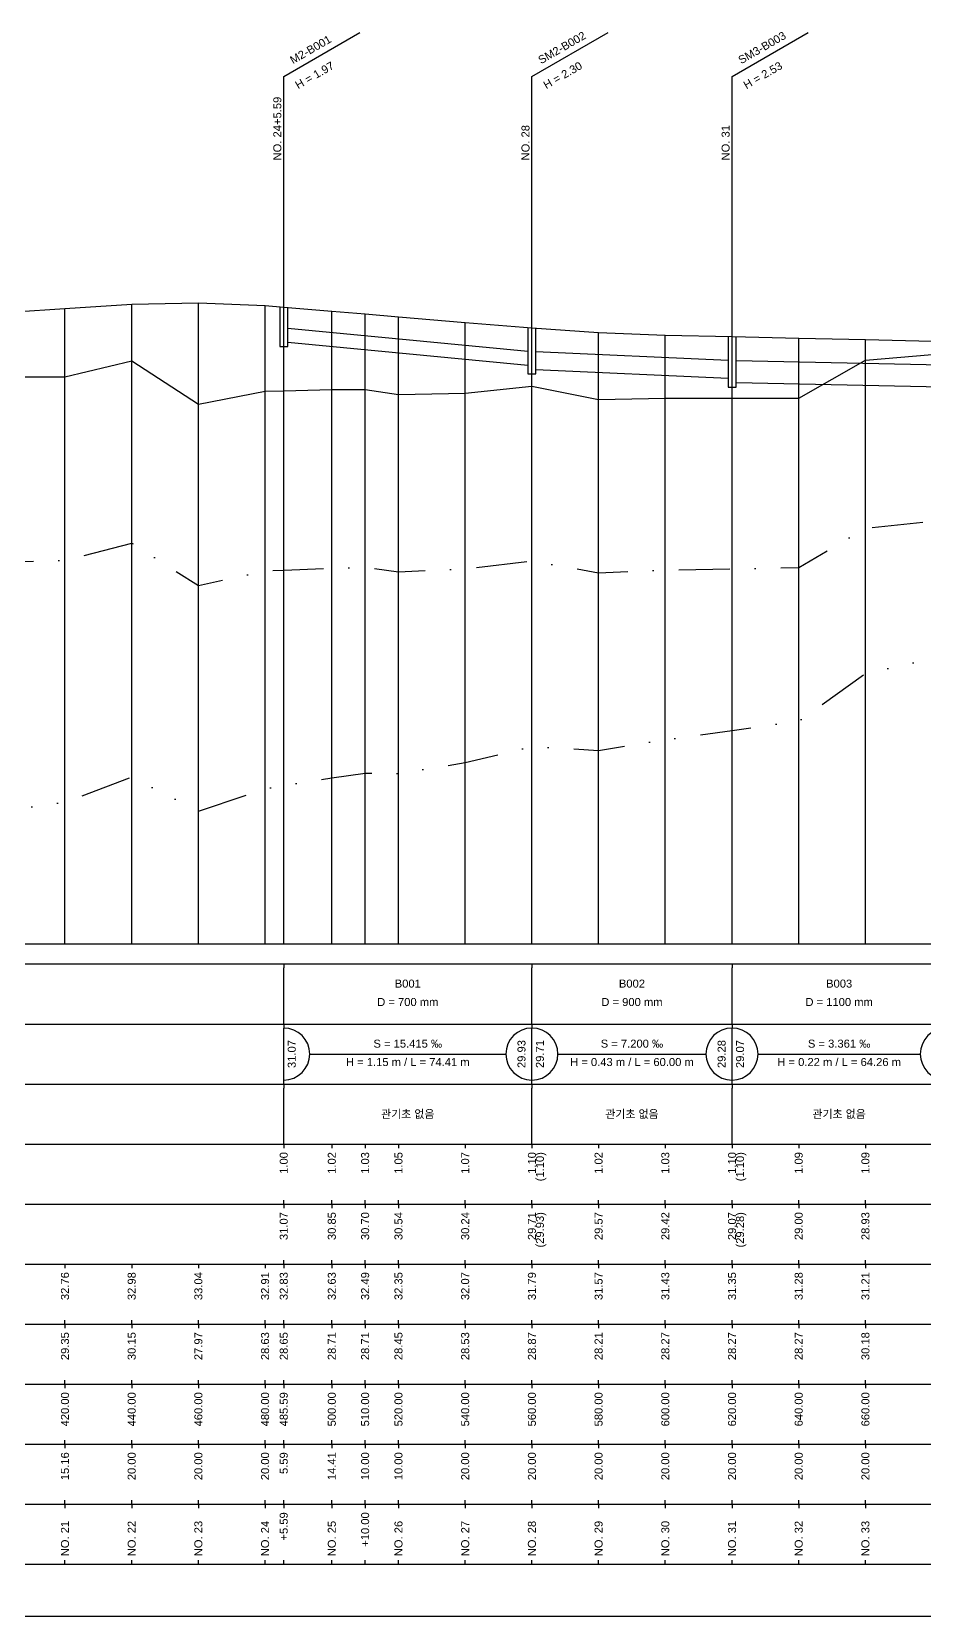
# Model space of a CAD drawing. Header units: millimetres. Extents: x -105495 to 3444, y -108190 to 2013.
# Drawn here: x 406.7 to 629.7, y -12880 to -12484 of the extents above; entities that cross this region are included whole.
import ezdxf
from ezdxf.enums import TextEntityAlignment as Align

# ---------------------------------------------------------------- set-up
doc = ezdxf.new("R2010")
doc.units = ezdxf.units.MM
doc.linetypes.add('DASHDOT', pattern=[25.4, 12.7, -6.35, 0, -6.35])
doc.linetypes.add('DIVIDE', pattern=[31.75, 12.7, -6.35, 0, -6.35, 0, -6.35])
for name, color, linetype in [('KZ_종단_계획선', 1, 'Continuous'), ('KZ_종단_관로', 4, 'Continuous'), ('KZ_종단_깃발', 7, 'Continuous'), ('KZ_종단_도각', 7, 'Continuous'), ('KZ_종단_맨홀', 4, 'Continuous'), ('KZ_종단_수직선', 7, 'Continuous'), ('KZ_종단_암선1', 56, 'DASHDOT'), ('KZ_종단_암선2', 4, 'DIVIDE'), ('KZ_종단_지반선', 3, 'Continuous'), ('KZ_종단_테이블문자', 7, 'Continuous'), ('KZ_종단_테이블선', 7, 'Continuous')]:
    doc.layers.add(name, color=color, linetype=linetype)
doc.styles.get("Standard").update_dxf_attribs({"font": 'arial.ttf'})

msp = doc.modelspace()

# ---------------------------------------------------------------- linework, layer by layer
at = {"layer": 'KZ_종단_계획선'}
msp.add_lwpolyline([(402.36, -12554.01), (415, -12553.18), (431.67, -12552.12), (448.33, -12551.78), (465, -12552.45), (469.66, -12552.84), (481.67, -12553.83), (490, -12554.54), (498.33, -12555.25), (515, -12556.67), (531.67, -12558.07), (548.33, -12559.17), (565, -12559.85), (581.67, -12560.23), (598.33, -12560.6), (615, -12560.96), (631.67, -12561.33)], dxfattribs=at)
at = {"layer": 'KZ_종단_관로'}
for p, q in [((470.66, -12558.12), (530.67, -12563.86)), ((470.66, -12561.62), (530.67, -12567.36)), ((532.67, -12563.94), (580.67, -12566.1)), ((582.67, -12566.17), (634.21, -12567.25)), ((532.67, -12568.44), (580.67, -12570.6)), ((582.67, -12571.67), (634.21, -12572.75))]:
    msp.add_line(p, q, dxfattribs=at)
at = {"layer": 'KZ_종단_깃발'}
for p, q in [((469.66, -12495.21), (488.71, -12484.21)), ((531.67, -12495.21), (550.72, -12484.21)), ((581.67, -12495.21), (600.72, -12484.21)), ((469.66, -12712), (469.66, -12495.21)), ((531.67, -12712), (531.67, -12495.21)), ((581.67, -12712), (581.67, -12495.21))]:
    msp.add_line(p, q, dxfattribs=at)
at = {"layer": 'KZ_종단_도각'}
msp.add_lwpolyline([(20, -12880), (861, -12880), (861, -12286), (20, -12286)], close=True, dxfattribs=at)
at = {"layer": 'KZ_종단_맨홀'}
for points in [[(468.66, -12552.84), (468.66, -12562.66), (470.66, -12562.66), (470.66, -12552.84)], [(530.67, -12558.07), (530.67, -12569.57), (532.67, -12569.57), (532.67, -12558.07)], [(580.67, -12560.23), (580.67, -12572.86), (582.67, -12572.86), (582.67, -12560.23)]]:
    msp.add_lwpolyline(points, dxfattribs=at)
at = {"layer": 'KZ_종단_수직선'}
for p, q in [((448.33, -12712), (448.33, -12551.78)), ((415, -12712), (415, -12553.18)), ((431.67, -12712), (431.67, -12552.12)), ((465, -12712), (465, -12552.45)), ((469.66, -12712), (469.66, -12552.84)), ((481.67, -12712), (481.67, -12553.83)), ((490, -12712), (490, -12554.54)), ((498.33, -12712), (498.33, -12555.25)), ((515, -12712), (515, -12556.67)), ((531.67, -12712), (531.67, -12558.07)), ((548.33, -12712), (548.33, -12559.17)), ((565, -12712), (565, -12559.85)), ((581.67, -12712), (581.67, -12560.23)), ((598.33, -12712), (598.33, -12560.6)), ((615, -12712), (615, -12560.96))]:
    msp.add_line(p, q, dxfattribs=at)
at = {"layer": 'KZ_종단_암선1', "flags": 128}
msp.add_lwpolyline([(65, -12603.71), (65, -12603.71), (65, -12603.71), (81.67, -12603.71), (98.33, -12603.7), (115, -12602.95), (131.67, -12602.15), (148.33, -12601.73), (165, -12601.73), (181.67, -12599.55), (198.33, -12605.77), (215, -12607.9), (222.71, -12608.33), (222.71, -12608.33), (222.71, -12608.33), (222.71, -12608.33), (222.71, -12608.33), (231.67, -12608.83), (248.33, -12609.75), (265, -12610.68), (281.67, -12611.6), (298.33, -12614.84), (315, -12615.76), (331.67, -12616.69), (348.33, -12617.03), (365, -12616.71), (381.67, -12618.19), (398.33, -12616.48), (402.37, -12616.4), (402.37, -12616.4), (415, -12616.16), (431.67, -12611.82), (448.33, -12622.39), (465, -12618.78), (469.66, -12618.58), (481.67, -12618.05), (490, -12617.89), (498.33, -12618.99), (515, -12618.29), (531.67, -12616.24), (548.33, -12619.24), (565, -12618.59), (581.67, -12618.26), (598.33, -12617.93), (615, -12608.06), (631.67, -12606.38), (635.21, -12606.02), (635.22, -12606.02), (647.64, -12605.35), (648.33, -12605.21), (665, -12592.85), (681.67, -12577.35), (698.33, -12574.55), (715, -12590.14), (731.67, -12602.56), (748.33, -12602.62), (765, -12607.97), (781.67, -12603.06), (798.33, -12598.35), (805.47, -12600.26), (815, -12605.69), (819.15, -12604.37), (819.15, -12604.37), (819.15, -12604.37), (819.15, -12604.37), (819.15, -12605.87), (823.42, -12603), (827.7, -12601.64)], dxfattribs=at)
at = {"layer": 'KZ_종단_암선2', "flags": 128}
msp.add_lwpolyline([(215, -12614.72), (222.71, -12618.99), (222.71, -12618.99), (222.71, -12618.99), (222.71, -12618.99), (222.71, -12618.99), (231.67, -12623.95), (248.33, -12633.18), (265, -12642.41), (281.67, -12651.64), (298.33, -12663.18), (315, -12672.41), (331.67, -12681.64), (348.33, -12685.49), (365, -12683.16), (381.67, -12682.63), (398.33, -12678.93), (402.37, -12678.36), (402.37, -12678.36), (415, -12676.59), (431.67, -12670.25), (448.33, -12678.82), (465, -12673.2), (469.66, -12672.43), (481.67, -12670.46), (490, -12669.29), (498.33, -12669.4), (515, -12666.69), (531.67, -12662.63), (548.33, -12663.63), (565, -12660.97), (581.67, -12658.64), (598.33, -12656.3), (615, -12644.42), (631.67, -12640.73), (635.21, -12639.95), (635.22, -12639.95), (647.64, -12637.78), (648.33, -12637.56), (665, -12623.2), (681.67, -12605.46), (698.33, -12599.01), (715, -12610.95), (731.67, -12623.03), (748.33, -12622.82), (765, -12627.93), (781.67, -12622.72), (798.33, -12617.74), (805.47, -12619.53), (815, -12624.81), (819.15, -12623.42), (819.15, -12623.42), (819.15, -12623.42), (819.15, -12623.42), (819.15, -12625.15), (823.42, -12621.98), (827.7, -12620.55)], dxfattribs=at)
at = {"layer": 'KZ_종단_지반선', "flags": 128}
msp.add_lwpolyline([(402.37, -12570.26), (415, -12570.26), (431.67, -12566.26), (448.33, -12577.15), (465, -12573.87), (469.66, -12573.75), (481.67, -12573.46), (490, -12573.46), (498.33, -12574.73), (515, -12574.35), (531.67, -12572.63), (548.33, -12575.95), (565, -12575.63), (581.67, -12575.63), (598.33, -12575.63), (615, -12566.08), (631.67, -12564.72)], dxfattribs=at)
at = {"layer": 'KZ_종단_테이블문자'}
for p, q in [((469.66, -12717), (469.66, -12718)), ((469.66, -12731), (469.66, -12718)), ((531.67, -12717), (531.67, -12718)), ((531.67, -12717), (531.67, -12718)), ((531.67, -12731), (531.67, -12718)), ((531.67, -12731), (531.67, -12718)), ((581.67, -12717), (581.67, -12718)), ((581.67, -12717), (581.67, -12718)), ((581.67, -12731), (581.67, -12718)), ((581.67, -12731), (581.67, -12718)), ((469.66, -12732), (469.66, -12731)), ((469.66, -12732), (469.66, -12733)), ((469.66, -12746), (469.66, -12733)), ((531.67, -12732), (531.67, -12731)), ((531.67, -12732), (531.67, -12731)), ((531.67, -12732), (531.67, -12733)), ((531.67, -12732), (531.67, -12733)), ((531.67, -12746), (531.67, -12733)), ((531.67, -12746), (531.67, -12733)), ((581.67, -12732), (581.67, -12731)), ((581.67, -12732), (581.67, -12731)), ((581.67, -12732), (581.67, -12733)), ((581.67, -12732), (581.67, -12733)), ((581.67, -12746), (581.67, -12733)), ((581.67, -12746), (581.67, -12733)), ((476.07, -12739.5), (525.25, -12739.5)), ((538.08, -12739.5), (575.25, -12739.5)), ((588.08, -12739.5), (628.8, -12739.5)), ((469.66, -12747), (469.66, -12746)), ((531.67, -12747), (531.67, -12746)), ((531.67, -12747), (531.67, -12746)), ((581.67, -12747), (581.67, -12746)), ((581.67, -12747), (581.67, -12746)), ((469.66, -12747), (469.66, -12748)), ((469.66, -12761), (469.66, -12748)), ((531.67, -12747), (531.67, -12748)), ((531.67, -12747), (531.67, -12748)), ((531.67, -12761), (531.67, -12748)), ((531.67, -12761), (531.67, -12748)), ((581.67, -12747), (581.67, -12748)), ((581.67, -12747), (581.67, -12748)), ((581.67, -12761), (581.67, -12748)), ((581.67, -12761), (581.67, -12748)), ((469.66, -12762), (469.66, -12761)), ((531.67, -12762), (531.67, -12761)), ((531.67, -12762), (531.67, -12761)), ((581.67, -12762), (581.67, -12761)), ((581.67, -12762), (581.67, -12761))]:
    msp.add_line(p, q, dxfattribs=at)
for centre, start, end in [((469.66, -12739.5), 270, 90), ((531.67, -12739.5), 90, 270), ((531.67, -12739.5), 270, 90), ((581.67, -12739.5), 90, 270), ((581.67, -12739.5), 270, 90), ((635.22, -12739.5), 90, 270)]:
    msp.add_arc(centre, 6.5, start, end, dxfattribs=at)
at = {"layer": 'KZ_종단_테이블선'}
for p, q in [((45, -12712), (832.7, -12712)), ((45, -12717), (832.7, -12717)), ((45, -12732), (832.7, -12732)), ((45, -12747), (832.7, -12747)), ((45, -12762), (832.7, -12762)), ((469.66, -12762), (469.66, -12763)), ((481.67, -12762), (481.67, -12763)), ((490, -12762), (490, -12763)), ((498.33, -12762), (498.33, -12763)), ((515, -12762), (515, -12763)), ((531.67, -12762), (531.67, -12763)), ((548.33, -12762), (548.33, -12763)), ((565, -12762), (565, -12763)), ((581.67, -12762), (581.67, -12763)), ((598.33, -12762), (598.33, -12763)), ((615, -12762), (615, -12763)), ((45, -12777), (832.7, -12777)), ((469.66, -12777), (469.66, -12776)), ((469.66, -12777), (469.66, -12778)), ((481.67, -12777), (481.67, -12776)), ((481.67, -12777), (481.67, -12778)), ((490, -12777), (490, -12776)), ((490, -12777), (490, -12778)), ((498.33, -12777), (498.33, -12776)), ((498.33, -12777), (498.33, -12778)), ((515, -12777), (515, -12776)), ((515, -12777), (515, -12778)), ((531.67, -12777), (531.67, -12776)), ((531.67, -12777), (531.67, -12778)), ((548.33, -12777), (548.33, -12776)), ((548.33, -12777), (548.33, -12778)), ((565, -12777), (565, -12776)), ((565, -12777), (565, -12778)), ((581.67, -12777), (581.67, -12776)), ((581.67, -12777), (581.67, -12778)), ((598.33, -12777), (598.33, -12776)), ((598.33, -12777), (598.33, -12778)), ((615, -12777), (615, -12776)), ((615, -12777), (615, -12778)), ((45, -12792), (832.7, -12792)), ((415, -12792), (415, -12793)), ((431.67, -12792), (431.67, -12793)), ((448.33, -12792), (448.33, -12793)), ((465, -12792), (465, -12793)), ((469.66, -12792), (469.66, -12791)), ((469.66, -12792), (469.66, -12793)), ((481.67, -12792), (481.67, -12791)), ((481.67, -12792), (481.67, -12793)), ((490, -12792), (490, -12791)), ((490, -12792), (490, -12793)), ((498.33, -12792), (498.33, -12791)), ((498.33, -12792), (498.33, -12793)), ((515, -12792), (515, -12791)), ((515, -12792), (515, -12793)), ((531.67, -12792), (531.67, -12791)), ((531.67, -12792), (531.67, -12793)), ((548.33, -12792), (548.33, -12791)), ((548.33, -12792), (548.33, -12793)), ((565, -12792), (565, -12791)), ((565, -12792), (565, -12793)), ((581.67, -12792), (581.67, -12791)), ((581.67, -12792), (581.67, -12793)), ((598.33, -12792), (598.33, -12791)), ((598.33, -12792), (598.33, -12793)), ((615, -12792), (615, -12791)), ((615, -12792), (615, -12793)), ((45, -12807), (832.7, -12807)), ((415, -12807), (415, -12806)), ((415, -12807), (415, -12808)), ((431.67, -12807), (431.67, -12806)), ((431.67, -12807), (431.67, -12808)), ((448.33, -12807), (448.33, -12806)), ((448.33, -12807), (448.33, -12808)), ((465, -12807), (465, -12806)), ((465, -12807), (465, -12808)), ((469.66, -12807), (469.66, -12806)), ((469.66, -12807), (469.66, -12808)), ((481.67, -12807), (481.67, -12806)), ((481.67, -12807), (481.67, -12808)), ((490, -12807), (490, -12806)), ((490, -12807), (490, -12808)), ((498.33, -12807), (498.33, -12806)), ((498.33, -12807), (498.33, -12808)), ((515, -12807), (515, -12806)), ((515, -12807), (515, -12808)), ((531.67, -12807), (531.67, -12806)), ((531.67, -12807), (531.67, -12808)), ((548.33, -12807), (548.33, -12806)), ((548.33, -12807), (548.33, -12808)), ((565, -12807), (565, -12806)), ((565, -12807), (565, -12808)), ((581.67, -12807), (581.67, -12806)), ((581.67, -12807), (581.67, -12808)), ((598.33, -12807), (598.33, -12806)), ((598.33, -12807), (598.33, -12808)), ((615, -12807), (615, -12806)), ((615, -12807), (615, -12808)), ((415, -12822), (415, -12821)), ((431.67, -12822), (431.67, -12821)), ((448.33, -12822), (448.33, -12821)), ((465, -12822), (465, -12821)), ((469.66, -12822), (469.66, -12821)), ((481.67, -12822), (481.67, -12821)), ((490, -12822), (490, -12821)), ((498.33, -12822), (498.33, -12821)), ((515, -12822), (515, -12821)), ((531.67, -12822), (531.67, -12821)), ((548.33, -12822), (548.33, -12821)), ((565, -12822), (565, -12821)), ((581.67, -12822), (581.67, -12821)), ((598.33, -12822), (598.33, -12821)), ((615, -12822), (615, -12821)), ((45, -12822), (832.7, -12822)), ((415, -12822), (415, -12823)), ((431.67, -12822), (431.67, -12823)), ((448.33, -12822), (448.33, -12823)), ((465, -12822), (465, -12823)), ((469.66, -12822), (469.66, -12823)), ((481.67, -12822), (481.67, -12823)), ((490, -12822), (490, -12823)), ((498.33, -12822), (498.33, -12823)), ((515, -12822), (515, -12823)), ((531.67, -12822), (531.67, -12823)), ((548.33, -12822), (548.33, -12823)), ((565, -12822), (565, -12823)), ((581.67, -12822), (581.67, -12823)), ((598.33, -12822), (598.33, -12823)), ((615, -12822), (615, -12823)), ((45, -12837), (832.7, -12837)), ((415, -12837), (415, -12836)), ((415, -12837), (415, -12838)), ((431.67, -12837), (431.67, -12836)), ((431.67, -12837), (431.67, -12838)), ((448.33, -12837), (448.33, -12836)), ((448.33, -12837), (448.33, -12838)), ((465, -12837), (465, -12836)), ((465, -12837), (465, -12838)), ((469.66, -12837), (469.66, -12836)), ((469.66, -12837), (469.66, -12838)), ((481.67, -12837), (481.67, -12836)), ((481.67, -12837), (481.67, -12838)), ((490, -12837), (490, -12836)), ((490, -12837), (490, -12838)), ((498.33, -12837), (498.33, -12836)), ((498.33, -12837), (498.33, -12838)), ((515, -12837), (515, -12836)), ((515, -12837), (515, -12838)), ((531.67, -12837), (531.67, -12836)), ((531.67, -12837), (531.67, -12838)), ((548.33, -12837), (548.33, -12836)), ((548.33, -12837), (548.33, -12838)), ((565, -12837), (565, -12836)), ((565, -12837), (565, -12838)), ((581.67, -12837), (581.67, -12836)), ((581.67, -12837), (581.67, -12838)), ((598.33, -12837), (598.33, -12836)), ((598.33, -12837), (598.33, -12838)), ((615, -12837), (615, -12836)), ((615, -12837), (615, -12838)), ((45, -12852), (832.7, -12852)), ((415, -12852), (415, -12851)), ((415, -12852), (415, -12853)), ((431.67, -12852), (431.67, -12851)), ((431.67, -12852), (431.67, -12853)), ((448.33, -12852), (448.33, -12851)), ((448.33, -12852), (448.33, -12853)), ((465, -12852), (465, -12851)), ((465, -12852), (465, -12853)), ((469.66, -12852), (469.66, -12851)), ((469.66, -12852), (469.66, -12853)), ((481.67, -12852), (481.67, -12851)), ((481.67, -12852), (481.67, -12853)), ((490, -12852), (490, -12851)), ((490, -12852), (490, -12853)), ((498.33, -12852), (498.33, -12851)), ((498.33, -12852), (498.33, -12853)), ((515, -12852), (515, -12851)), ((515, -12852), (515, -12853)), ((531.67, -12852), (531.67, -12851)), ((531.67, -12852), (531.67, -12853)), ((548.33, -12852), (548.33, -12851)), ((548.33, -12852), (548.33, -12853)), ((565, -12852), (565, -12851)), ((565, -12852), (565, -12853)), ((581.67, -12852), (581.67, -12851)), ((581.67, -12852), (581.67, -12853)), ((598.33, -12852), (598.33, -12851)), ((598.33, -12852), (598.33, -12853)), ((615, -12852), (615, -12851)), ((615, -12852), (615, -12853)), ((45, -12867), (832.7, -12867)), ((415, -12867), (415, -12866)), ((431.67, -12867), (431.67, -12866)), ((448.33, -12867), (448.33, -12866)), ((465, -12867), (465, -12866)), ((469.66, -12867), (469.66, -12866)), ((481.67, -12867), (481.67, -12866)), ((490, -12867), (490, -12866)), ((498.33, -12867), (498.33, -12866)), ((515, -12867), (515, -12866)), ((531.67, -12867), (531.67, -12866)), ((548.33, -12867), (548.33, -12866)), ((565, -12867), (565, -12866)), ((581.67, -12867), (581.67, -12866)), ((598.33, -12867), (598.33, -12866)), ((615, -12867), (615, -12866))]:
    msp.add_line(p, q, dxfattribs=at)

# ---------------------------------------------------------------- texts
at = {"layer": 'KZ_종단_깃발'}
for s, rotation, p in [('SM2-B002', 30, (534.26, -12492.71)), ('SM3-B003', 30, (584.26, -12492.71)), ('M2-B001', 30, (472.26, -12492.71)), ('NO. 24+5.59', 90, (469.66, -12516.21)), ('NO. 28', 90, (531.67, -12516.21)), ('NO. 31', 90, (581.67, -12516.21))]:
    msp.add_text(s, height=2, rotation=rotation, dxfattribs=at).set_placement(p, align=Align.BOTTOM_LEFT)
for s, p in [('H = 1.97', (472.26, -12496.71)), ('H = 2.30', (534.26, -12496.71)), ('H = 2.53', (584.26, -12496.71))]:
    msp.add_text(s, height=2, rotation=30, dxfattribs=at).set_placement(p, align=Align.TOP_LEFT)
at = {"layer": 'KZ_종단_테이블문자'}
for s, p in [('B001', (500.66, -12723.5)), ('B002', (556.67, -12723.5)), ('B003', (608.44, -12723.5)), ('S = 15.415 ‰', (500.66, -12738.5)), ('S = 7.200 ‰', (556.67, -12738.5)), ('S = 3.361 ‰', (608.44, -12738.5))]:
    msp.add_text(s, height=2, dxfattribs=at).set_placement(p, align=Align.BOTTOM_CENTER)
for s, p in [('D = 700 mm', (500.66, -12725.5)), ('D = 900 mm', (556.67, -12725.5)), ('D = 1100 mm', (608.44, -12725.5)), ('H = 1.15 m / L = 74.41 m', (500.66, -12740.5)), ('H = 0.43 m / L = 60.00 m', (556.67, -12740.5)), ('H = 0.22 m / L = 64.26 m', (608.44, -12740.5))]:
    msp.add_text(s, height=2, dxfattribs=at).set_placement(p, align=Align.TOP_CENTER)
for s, p in [('31.07', (470.66, -12739.5)), ('29.71', (532.67, -12739.5)), ('29.07', (582.67, -12739.5))]:
    msp.add_text(s, height=2, rotation=90, dxfattribs=at).set_placement(p, align=Align.TOP_CENTER)
for s, p in [('29.93', (530.67, -12739.5)), ('29.28', (580.67, -12739.5))]:
    msp.add_text(s, height=2, rotation=90, dxfattribs=at).set_placement(p, align=Align.BOTTOM_CENTER)
for p in [(500.66, -12754.5), (556.67, -12754.5), (608.44, -12754.5)]:
    msp.add_text('관기초 없음', height=2, dxfattribs=at).set_placement(p, align=Align.MIDDLE_CENTER)
for s, p in [('1.00', (469.66, -12764)), ('1.02', (481.67, -12764)), ('1.03', (490, -12764)), ('1.05', (498.33, -12764)), ('1.07', (515, -12764)), ('1.10', (531.67, -12764)), ('(1.10)', (533.67, -12764)), ('1.02', (548.33, -12764)), ('1.03', (565, -12764)), ('1.10', (581.67, -12764)), ('(1.10)', (583.67, -12764)), ('1.09', (598.33, -12764)), ('1.09', (615, -12764)), ('31.07', (469.66, -12779)), ('30.85', (481.67, -12779)), ('30.70', (490, -12779)), ('30.54', (498.33, -12779)), ('30.24', (515, -12779)), ('29.71', (531.67, -12779)), ('(29.93)', (533.67, -12779)), ('29.57', (548.33, -12779)), ('29.42', (565, -12779)), ('29.07', (581.67, -12779)), ('(29.28)', (583.67, -12779)), ('29.00', (598.33, -12779)), ('28.93', (615, -12779)), ('32.76', (415, -12794)), ('32.98', (431.67, -12794)), ('33.04', (448.33, -12794)), ('32.91', (465, -12794)), ('32.83', (469.66, -12794)), ('32.63', (481.67, -12794)), ('32.49', (490, -12794)), ('32.35', (498.33, -12794)), ('32.07', (515, -12794)), ('31.79', (531.67, -12794)), ('31.57', (548.33, -12794)), ('31.43', (565, -12794)), ('31.35', (581.67, -12794)), ('31.28', (598.33, -12794)), ('31.21', (615, -12794)), ('29.35', (415, -12809)), ('30.15', (431.67, -12809)), ('27.97', (448.33, -12809)), ('28.63', (465, -12809)), ('28.65', (469.66, -12809)), ('28.71', (481.67, -12809)), ('28.71', (490, -12809)), ('28.45', (498.33, -12809)), ('28.53', (515, -12809)), ('28.87', (531.67, -12809)), ('28.21', (548.33, -12809)), ('28.27', (565, -12809)), ('28.27', (581.67, -12809)), ('28.27', (598.33, -12809)), ('30.18', (615, -12809)), ('420.00', (415, -12824)), ('440.00', (431.67, -12824)), ('460.00', (448.33, -12824)), ('480.00', (465, -12824)), ('485.59', (469.66, -12824)), ('500.00', (481.67, -12824)), ('510.00', (490, -12824)), ('520.00', (498.33, -12824)), ('540.00', (515, -12824)), ('560.00', (531.67, -12824)), ('580.00', (548.33, -12824)), ('600.00', (565, -12824)), ('620.00', (581.67, -12824)), ('640.00', (598.33, -12824)), ('660.00', (615, -12824)), ('15.16', (415, -12839)), ('20.00', (431.67, -12839)), ('20.00', (448.33, -12839)), ('20.00', (465, -12839)), ('5.59', (469.66, -12839)), ('14.41', (481.67, -12839)), ('10.00', (490, -12839)), ('10.00', (498.33, -12839)), ('20.00', (515, -12839)), ('20.00', (531.67, -12839)), ('20.00', (548.33, -12839)), ('20.00', (565, -12839)), ('20.00', (581.67, -12839)), ('20.00', (598.33, -12839)), ('20.00', (615, -12839)), ('+5.59', (469.66, -12854)), ('+10.00', (490, -12854))]:
    msp.add_text(s, height=2, rotation=90, dxfattribs=at).set_placement(p, align=Align.MIDDLE_RIGHT)
for s, p in [('NO. 21', (415, -12865)), ('NO. 22', (431.67, -12865)), ('NO. 23', (448.33, -12865)), ('NO. 24', (465, -12865)), ('NO. 25', (481.67, -12865)), ('NO. 26', (498.33, -12865)), ('NO. 27', (515, -12865)), ('NO. 28', (531.67, -12865)), ('NO. 29', (548.33, -12865)), ('NO. 30', (565, -12865)), ('NO. 31', (581.67, -12865)), ('NO. 32', (598.33, -12865)), ('NO. 33', (615, -12865))]:
    msp.add_text(s, height=2, rotation=90, dxfattribs=at).set_placement(p, align=Align.MIDDLE_LEFT)

doc.saveas('drawing.dxf')
